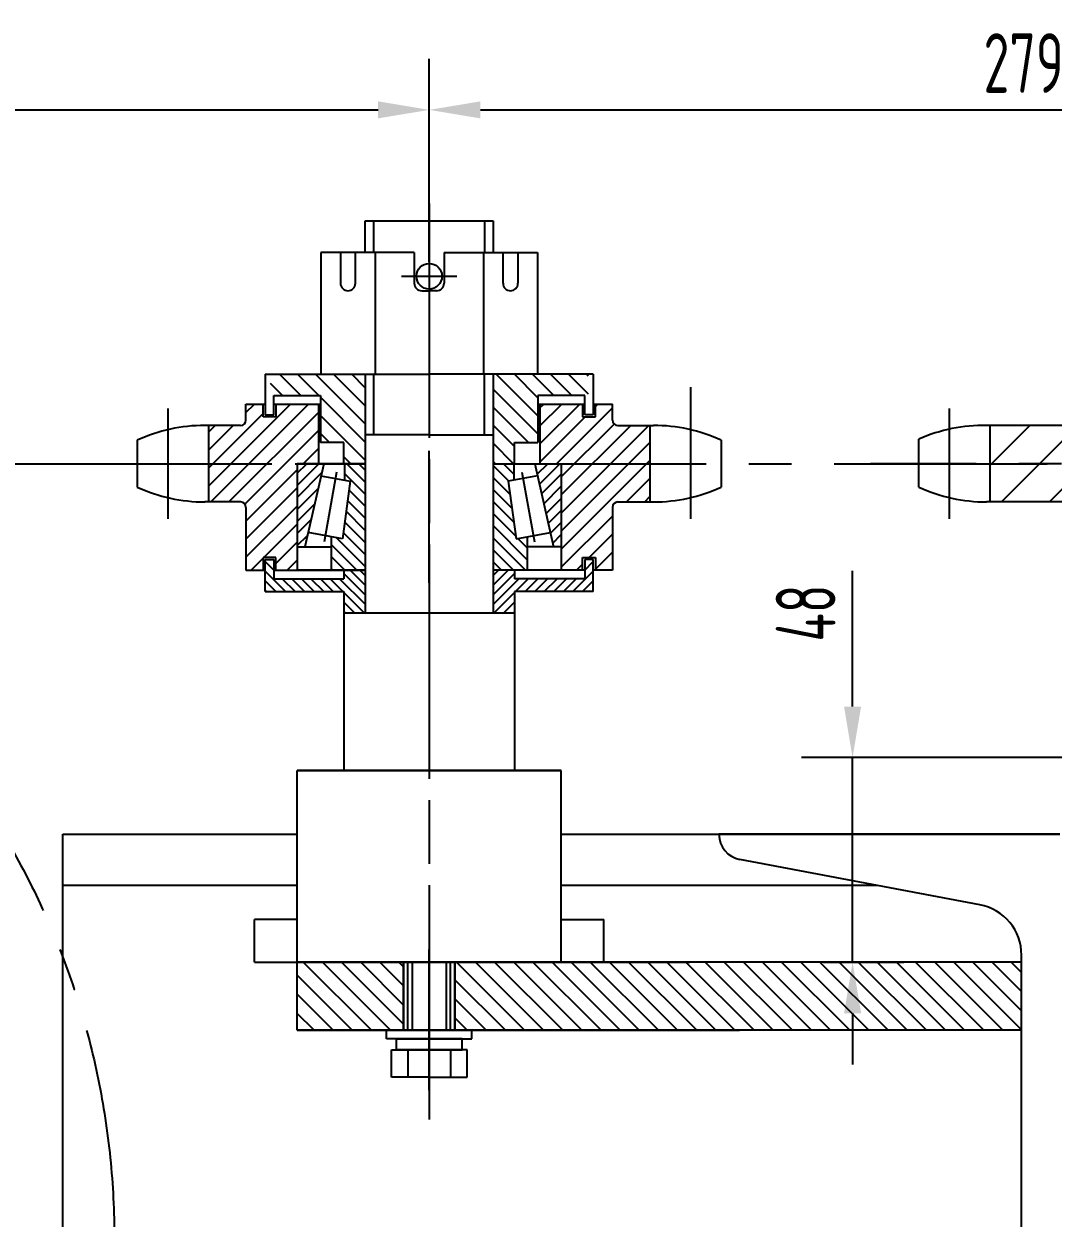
# Model space of a CAD drawing. Header units: millimetres. Extents: x 0 to 10092, y -1 to 7128.
# Drawn here: x 4963 to 5688, y 2661 to 3502 of the extents above; entities that cross this region are included whole.
import ezdxf

# ---------------------------------------------------------------- set-up
doc = ezdxf.new("R2010")
doc.units = ezdxf.units.MM
doc.header["$LTSCALE"] = 120
doc.linetypes.add('G', pattern=[2, 1.25, -0.25, 0.25, -0.25])
for name, color, linetype in [('01', 7, 'Continuous'), ('02', 1, 'Continuous'), ('05', 4, 'G'), ('08', 1, 'Continuous'), ('10', 1, 'Continuous'), ('L1GEA', 7, 'Continuous')]:
    doc.layers.add(name, color=color, linetype=linetype)
doc.styles.get("Standard").update_dxf_attribs({"font": 'isocp', "width": 0.707, "bigfont": 'intecad.shx'})
doc.dimstyles.new('INTE', dxfattribs={"dimscale": 12, "dimtxt": 3.5, "dimasz": 3, "dimexe": 3, "dimexo": 0, "dimgap": 1, "dimtad": 1, "dimdec": 3, "dimdsep": 46, "dimtxsty": 'Standard', "dimcen": 0, "dimclrd": 1, "dimclre": 1, "dimclrt": 3, "dimaunit": 1, "dimadec": 0, "dimazin": 0, "dimtfac": 1, "dimtdec": 3, "dimtmove": 0, "dimatfit": 0, "dimfxl": 3, "dimarcsym": 0})

# ---------------------------------------------------------------- blocks, each defined once
blk = doc.blocks.new('*D143')
at = {"layer": '08', "color": 1, "lineweight": -2}
for p, q in [((4468.34, 3381.55), (4468.34, 3477.88)), ((5248.33, 3381.55), (5248.33, 3477.88)), ((4504.34, 3441.88), (5212.33, 3441.88))]:
    blk.add_line(p, q, dxfattribs=at)
at = {"layer": '08', "color": 1}
for points in [[(4504.34, 3447.88), (4504.34, 3435.88), (4468.34, 3441.88)], [(5212.33, 3447.88), (5212.33, 3435.88), (5248.33, 3441.88)]]:
    blk.add_solid(points, dxfattribs=at)
at = {"layer": 'Defpoints', "color": 0}
for p in [(5248.33, 3441.88), (4468.34, 3381.55), (5248.33, 3381.55)]:
    blk.add_point(p, dxfattribs=at)
at = {"layer": '08', "color": 3, "insert": (4858.34, 3474.88), "char_height": 42, "attachment_point": 5}
blk.add_mtext('260', dxfattribs=at)
blk = doc.blocks.new('*D144')
at = {"layer": '08', "color": 1, "lineweight": -2}
for p, q in [((5248.33, 3334.93), (5248.33, 3477.88)), ((6085.33, 3421.02), (6085.33, 3477.88)), ((5284.33, 3441.88), (6049.33, 3441.88))]:
    blk.add_line(p, q, dxfattribs=at)
at = {"layer": '08', "color": 1}
for points in [[(5284.33, 3447.88), (5284.33, 3435.88), (5248.33, 3441.88)], [(6049.33, 3447.88), (6049.33, 3435.88), (6085.33, 3441.88)]]:
    blk.add_solid(points, dxfattribs=at)
at = {"layer": 'Defpoints', "color": 0}
for p in [(6085.33, 3441.88), (6085.33, 3421.02), (5248.33, 3334.93)]:
    blk.add_point(p, dxfattribs=at)
at = {"layer": '08', "color": 3, "insert": (5666.83, 3474.88), "char_height": 42, "attachment_point": 5}
blk.add_mtext('279', dxfattribs=at)
blk = doc.blocks.new('*D148')
at = {"layer": '08', "color": 1, "lineweight": -2}
for p, q in [((5860.33, 2985.74), (5682.82, 2985.74)), ((5718.82, 2949.74), (5718.82, 921.74)), ((5408.51, 885.74), (5754.82, 885.74))]:
    blk.add_line(p, q, dxfattribs=at)
at = {"layer": '08', "color": 1}
for points in [[(5712.82, 2949.74), (5724.82, 2949.74), (5718.82, 2985.74)], [(5712.82, 921.74), (5724.82, 921.74), (5718.82, 885.74)]]:
    blk.add_solid(points, dxfattribs=at)
at = {"layer": 'Defpoints', "color": 0}
for p in [(5860.33, 2985.74), (5408.51, 885.74), (5718.82, 885.74)]:
    blk.add_point(p, dxfattribs=at)
at = {"layer": '08', "color": 3, "insert": (5685.82, 1935.74), "char_height": 42, "attachment_point": 5, "rotation": 90}
blk.add_mtext('700', dxfattribs=at)
blk = doc.blocks.new('*U138')
at = {"layer": '01'}
for p, q in [((-28.6, 25.43), (0, 25.43)), ((-28.6, 3.5), (-28.6, 25.43)), ((0, 25.43), (0, 0)), ((-28.6, 20.82), (-21.35, 20.82)), ((-21.35, 17.32), (-28.6, 17.32)), ((-19.6, 19.07), (-19.6, 19.07)), ((-28.6, 12.71), (0, 12.71)), ((-28.6, 3.5), (-21.35, 3.5)), ((-19.6, 1.75), (-19.6, 0)), ((-19.6, -1.75), (-19.6, 0)), ((0, -25.43), (0, 0)), ((-28.6, -3.5), (-28.6, -25.43)), ((-28.6, -3.5), (-21.35, -3.5)), ((-28.6, -12.71), (0, -12.71)), ((-21.35, -17.32), (-28.6, -17.32)), ((-19.6, -19.07), (-19.6, -19.07)), ((-28.6, -20.82), (-21.35, -20.82)), ((-28.6, -25.43), (0, -25.43))]:
    blk.add_line(p, q, dxfattribs=at)
for centre, start, end in [((-21.35, 19.07), 0, 90), ((-21.35, 19.07), 270, 0), ((-21.35, 1.75), 0.0941, 90), ((-21.35, -1.75), 270.0001, 359.9059), ((-21.35, -19.07), 0, 90), ((-21.35, -19.07), 270, 0)]:
    blk.add_arc(centre, 1.75, start, end, dxfattribs=at)
at = {"layer": '05'}
blk.add_line((-31.77, 0), (4.43, 0), dxfattribs=at)
blk = doc.blocks.new('*D155')
at = {"layer": '08', "color": 1, "lineweight": -2}
for p, q in [((5546.39, 3021.74), (5546.39, 3117.37)), ((5682.82, 2985.74), (5510.39, 2985.74)), ((5546.39, 2841.74), (5546.39, 2985.74)), ((5525.65, 2841.74), (5582.39, 2841.74)), ((5546.39, 2805.74), (5546.39, 2769.74))]:
    blk.add_line(p, q, dxfattribs=at)
at = {"layer": '08', "color": 1}
for points in [[(5540.39, 3021.74), (5552.39, 3021.74), (5546.39, 2985.74)], [(5540.39, 2805.74), (5552.39, 2805.74), (5546.39, 2841.74)]]:
    blk.add_solid(points, dxfattribs=at)
at = {"layer": 'Defpoints', "color": 0}
for p in [(5682.82, 2985.74), (5525.65, 2841.74), (5546.39, 2841.74)]:
    blk.add_point(p, dxfattribs=at)
at = {"layer": '08', "color": 3, "insert": (5513.39, 3087.55), "char_height": 42, "attachment_point": 5, "rotation": 90}
blk.add_mtext('48', dxfattribs=at)

msp = doc.modelspace()

# ---------------------------------------------------------------- hatches: boundary and pattern name
at = {"layer": '02', "linetype": 'Continuous'}
h = msp.add_hatch(dxfattribs=at)
h.set_pattern_fill('_USER', color=1, scale=9, angle=135, style=0, pattern_type=0)
h.set_pattern_definition([(135, (-7627.879, -7749.299), (-6.363961, -6.363961), [])])
h.paths.add_polyline_path([(5171.8343, 3207.7398), (5188.3343, 3207.7398), (5188.3343, 3192.7366), (5203.3343, 3192.7366), (5203.3343, 3255.7497), (5172.0593, 3255.7497), (5136.3267, 3255.7497), (5136.3267, 3240.7497), (5171.8343, 3240.7497)])
h.paths.add_polyline_path([(5324.8343, 3240.7497), (5360.3419, 3240.7497), (5360.3419, 3255.7497), (5293.3343, 3255.7497), (5293.3343, 3192.7366), (5308.3343, 3192.7366), (5308.3343, 3207.7398), (5324.8343, 3207.7398)])
h = msp.add_hatch(dxfattribs=at)
h.set_pattern_fill('_USER', color=1, scale=24, angle=45, style=0, pattern_type=0)
h.set_pattern_definition([(45, (5033.52, 1937.205), (-16.97056, 16.97056), [])])
h.paths.add_polyline_path([(6028.0697, 3192.7377), (5982.8381, 3255.7326), (5968.4541, 3255.7326), (5968.4541, 3223.4802, -0.41421356), (5964.6441, 3219.6702), (5643.1591, 3219.6702), (5643.1591, 3192.7377)])
h.paths.add_polyline_path([(5968.4541, 3161.9952), (5968.4541, 3102.7358), (6030.4343, 3102.7358), (6030.4343, 3189.4445), (6028.0697, 3192.7377), (5643.1591, 3192.7377), (5643.1591, 3165.8052), (5964.6441, 3165.8052, -0.41421356)])
h.paths.add_polyline_path([(6030.4343, 3255.7326), (6009.0593, 3255.7326), (5982.8381, 3255.7326), (6028.0697, 3192.7377), (6030.4343, 3192.7377)])
h.paths.add_polyline_path([(6143.6713, 3102.7358), (6202.2145, 3102.7358), (6202.2145, 3161.9952, -0.41421356), (6206.0245, 3165.8052), (6527.5094, 3165.8052), (6527.5094, 3192.7377), (6196.3021, 3192.7377)])
h.paths.add_polyline_path([(6196.3021, 3192.7377), (6130.3343, 3192.7377), (6130.3343, 3102.7358), (6143.6713, 3102.7358)])
h.paths.add_polyline_path([(6196.3021, 3192.7377), (6212.0515, 3219.6702), (6206.0245, 3219.6702, -0.41421356), (6202.2145, 3223.4802), (6202.2145, 3255.7326), (6130.3343, 3255.7326), (6130.3343, 3192.7377)])
h.paths.add_polyline_path([(6212.0515, 3219.6702), (6196.3021, 3192.7377), (6527.5094, 3192.7377), (6527.5094, 3219.6702)])
h.paths.add_polyline_path([(5670.9135, 3210.0077), (5675.1804, 3210.0077), (5675.1804, 3215.5462), (5670.9135, 3215.5462)], flags=24)
h.paths.add_polyline_path([(6141.6645, 3100.1558), (6145.9314, 3100.1558), (6145.9314, 3105.6942), (6141.6645, 3105.6942)], flags=9)
at = {"layer": '10'}
h = msp.add_hatch(dxfattribs=at)
h.set_pattern_fill('_USER', color=256, scale=9, angle=45, style=0, pattern_type=0)
h.set_pattern_definition([(45, (-7627.879, -7749.299), (-6.363961, 6.363961), [])])
h.paths.add_polyline_path([(5403.7681, 3219.671), (5381.1443, 3219.671, -0.41421356), (5377.3343, 3223.481), (5377.3343, 3234.671), (5365.3343, 3234.671), (5365.3343, 3225.6569), (5356.3343, 3225.6569), (5356.3343, 3234.671), (5326.3343, 3234.671), (5326.3343, 3192.7366), (5341.3343, 3192.7366), (5403.7681, 3192.7366)])
h.paths.add_polyline_path([(5403.7681, 3192.7366), (5341.3343, 3192.7366), (5341.3343, 3134.2366), (5341.3343, 3117.7366), (5356.3343, 3117.7366), (5356.3343, 3126.7506), (5365.3343, 3126.7506), (5365.3343, 3117.7366), (5377.3343, 3117.7366), (5377.3343, 3161.9922, -0.41421356), (5381.1443, 3165.8022), (5403.7681, 3165.8056)])
h.paths.add_polyline_path([(5155.3343, 3192.7366), (5092.9004, 3192.7366), (5092.9004, 3165.8056), (5115.5243, 3165.8022, -0.41421356), (5119.3343, 3161.9922), (5119.3343, 3117.7366), (5131.3343, 3117.7366), (5131.3343, 3126.7506), (5140.3343, 3126.7506), (5140.3343, 3117.7366), (5155.3343, 3117.7366)])
h.paths.add_polyline_path([(5170.3343, 3234.671), (5140.3343, 3234.671), (5140.3343, 3225.6569), (5131.3343, 3225.6569), (5131.3343, 3234.671), (5119.3343, 3234.671), (5119.3343, 3223.481, -0.41421356), (5115.5243, 3219.671), (5092.9004, 3219.671), (5092.9004, 3192.7366), (5170.3343, 3192.7366)])
h.paths.add_polyline_path([(5318.7988, 3215.2948), (5347.2445, 3215.2948), (5347.2445, 3252.2178), (5318.7988, 3252.2178)], flags=9)
h = msp.add_hatch(dxfattribs=at)
h.set_pattern_fill('_USER', color=256, scale=6, angle=44.9999992, style=0, pattern_type=0)
h.set_pattern_definition([(225, (5248.334, 3117.7366), (-4.24264, 4.24264), [])])
h.paths.add_polyline_path([(5160.7216, 3134.2366), (5155.3343, 3134.2366), (5155.3343, 3192.7366), (5174.0483, 3192.7366)])
h.paths.add_polyline_path([(5341.3343, 3134.2366), (5335.9469, 3134.2366), (5322.6203, 3192.7366), (5341.3343, 3192.7366)])
h = msp.add_hatch(dxfattribs=at)
h.set_pattern_fill('_USER', color=256, scale=6, angle=135, style=0, pattern_type=0)
h.set_pattern_definition([(135, (5248.334, 3117.7366), (4.24264, 4.24264), [])])
h.paths.add_polyline_path([(5203.3343, 3117.7366), (5179.3343, 3117.7366), (5179.3343, 3141.2957), (5187.1802, 3139.8746), (5192.6669, 3180.4554), (5188.6913, 3181.1755), (5188.6913, 3192.7366), (5203.3343, 3192.7366)])
h.paths.add_polyline_path([(5293.3343, 3192.7366), (5307.9773, 3192.7366), (5307.9773, 3181.1755), (5304.0016, 3180.4554), (5309.4884, 3139.8746), (5317.3343, 3141.2957), (5317.3343, 3117.7366), (5293.3343, 3117.7366)])
h = msp.add_hatch(dxfattribs=at)
h.set_pattern_fill('ANSI31', color=256, scale=1.5, angle=90, style=0)
h.set_pattern_definition([(135, (-7627.8786, -7749.2987), (-3.367596, -3.367596), [])])
h.paths.add_polyline_path([(5203.3343, 3117.7366), (5188.3343, 3117.7366), (5188.3343, 3111.7366), (5138.8343, 3111.7366), (5138.8343, 3125.2366), (5132.8343, 3125.2366), (5132.8343, 3102.7366), (5188.3343, 3102.7366), (5188.3343, 3087.7366), (5203.3343, 3087.7366)])
h = msp.add_hatch(dxfattribs=at)
h.set_pattern_fill('ANSI31', color=256, scale=1.5, angle=90, style=0)
h.set_pattern_definition([(45, (18124.547, -7749.2987), (3.367596, -3.367596), [])])
h.paths.add_polyline_path([(5293.3343, 3117.7366), (5308.3343, 3117.7366), (5308.3343, 3111.7366), (5357.8343, 3111.7366), (5357.8343, 3125.2366), (5363.8343, 3125.2366), (5363.8343, 3102.7366), (5308.3343, 3102.7366), (5308.3343, 3087.7366), (5293.3343, 3087.7366)])
h = msp.add_hatch(dxfattribs=at)
h.set_pattern_fill('ANSI31', color=256, scale=3, angle=90, style=0)
h.paths.add_polyline_path([(5230.3343, 2841.7366), (5155.3343, 2841.7366), (5155.3343, 2793.7366), (5230.3343, 2793.7366)])
h.paths.add_polyline_path([(5665.3343, 2841.7366), (5266.3343, 2841.7366), (5266.3343, 2793.7366), (5278.3343, 2793.7366), (5466.7229, 2793.7366), (5665.3343, 2793.7366)])

# ---------------------------------------------------------------- linework, layer by layer
for p, q in [((5171.8343, 3240.7497), (5171.8343, 3207.7398)), ((5324.8343, 3240.7497), (5324.8343, 3207.7398)), ((5170.3343, 3234.671), (5170.3343, 3192.7366)), ((5326.3343, 3234.671), (5326.3343, 3192.7366)), ((5092.9004, 3219.671), (5092.9004, 3165.806)), ((5403.7681, 3219.671), (5403.7681, 3165.806)), ((5643.1591, 3165.8052), (5643.1591, 3219.6702)), ((5155.3343, 3192.7366), (5155.3343, 3117.7366)), ((5203.3343, 3192.7366), (5155.3343, 3192.7366))]:
    msp.add_line(p, q)
for centre, start, end in [((5090.4675, 3105.371), 90.0041117, 114.6288415), ((5406.1989, 3105.371), 65.3701702, 89.9948011), ((5638.8942, 3105.3702), 89.0858194, 113.6225622), ((5090.4593, 3280.106), 245.3756816, 270), ((5406.2093, 3280.106), 270, 294.6243184), ((5640.7022, 3280.1052), 245.3844261, 270.0079493)]:
    msp.add_arc(centre, 114.3, start, end)
at = {"layer": '01'}
for p, q in [((5203.3343, 3341.5326), (5203.3343, 3363.7326)), ((5203.3343, 3363.7326), (5293.3343, 3363.7326)), ((5293.3343, 3363.7326), (5293.3343, 3341.5326)), ((5119.3343, 3234.671), (5132.8343, 3234.671)), ((5138.8343, 3234.671), (5171.8343, 3234.671)), ((5324.8343, 3234.671), (5357.8343, 3234.671)), ((5363.8343, 3234.671), (5377.3343, 3234.671)), ((5115.5243, 3219.671), (5090.4593, 3219.671)), ((5248.3343, 3213.1529), (5203.3343, 3213.1529)), ((5248.3343, 3213.1529), (5293.3343, 3213.1529)), ((5381.1443, 3219.671), (5406.2093, 3219.671)), ((5964.6441, 3219.6702), (5640.718, 3219.6702)), ((5188.3343, 3207.7398), (5171.8343, 3207.7398)), ((5188.3343, 3192.7366), (5188.3343, 3207.7398)), ((5308.3343, 3192.7366), (5308.3343, 3207.7398)), ((5308.3343, 3207.7398), (5324.8343, 3207.7398)), ((5203.3343, 3192.7366), (5155.3343, 3192.7366)), ((5155.3343, 3192.7366), (5155.3343, 3134.2366)), ((5174.0483, 3192.7366), (5160.7216, 3134.2366)), ((5203.3343, 3192.7366), (5188.6913, 3192.7366)), ((5188.6913, 3192.7366), (5188.6913, 3181.1755)), ((5203.3343, 3192.7366), (5203.3343, 3117.7366)), ((5293.3343, 3192.7366), (5293.3343, 3117.7366)), ((5293.3343, 3192.7366), (5307.9773, 3192.7366)), ((5293.3343, 3192.7366), (5341.3343, 3192.7366)), ((5307.9773, 3192.7366), (5307.9773, 3181.1755)), ((5322.6203, 3192.7366), (5335.9469, 3134.2366)), ((5341.3343, 3192.7366), (5341.3343, 3134.2366)), ((5172.0992, 3184.1808), (5192.6669, 3180.4554)), ((5192.6669, 3180.4554), (5187.1802, 3139.8746)), ((5324.5693, 3184.1808), (5304.0016, 3180.4554)), ((5304.0016, 3180.4554), (5309.4884, 3139.8746)), ((5115.5243, 3165.8022), (5090.4593, 3165.806)), ((5381.1443, 3165.8022), (5406.2093, 3165.806)), ((5964.6441, 3165.8052), (5640.718, 3165.8052)), ((5187.1802, 3139.8746), (5163.0036, 3144.2537)), ((5179.3343, 3141.2957), (5179.3343, 3117.7366)), ((5309.4884, 3139.8746), (5333.665, 3144.2537)), ((5317.3343, 3141.2957), (5317.3343, 3117.7366)), ((5155.3343, 3134.2366), (5179.3343, 3134.2366)), ((5341.3343, 3134.2366), (5317.3343, 3134.2366)), ((5233.3343, 2793.7366), (5233.3343, 2841.7366)), ((5263.3343, 2793.7366), (5263.3343, 2841.7366)), ((5218.3343, 2793.7366), (5248.3343, 2793.7366)), ((5218.3343, 2787.7366), (5218.3343, 2793.7366)), ((5278.3343, 2793.7366), (5248.3343, 2793.7366)), ((5278.3343, 2787.7366), (5278.3343, 2793.7366)), ((5248.3343, 2787.7366), (5218.3343, 2787.7366)), ((5225.2343, 2787.7366), (5248.3343, 2787.7366)), ((5225.2343, 2779.9366), (5225.2343, 2787.7366)), ((5248.3343, 2787.7366), (5278.3343, 2787.7366)), ((5271.4343, 2787.7366), (5248.3343, 2787.7366)), ((5271.4343, 2779.9366), (5271.4343, 2787.7366)), ((5221.6793, 2779.9366), (5248.3343, 2779.9366)), ((5221.6793, 2760.7366), (5221.6793, 2779.9366)), ((5248.3343, 2779.9366), (5225.2343, 2779.9366)), ((5233.3343, 2779.9366), (5233.3343, 2760.7366)), ((5248.3343, 2779.9366), (5271.4343, 2779.9366)), ((5274.9893, 2779.9366), (5248.3343, 2779.9366)), ((5263.3343, 2779.9366), (5263.3343, 2760.7366)), ((5274.9893, 2760.7366), (5274.9893, 2779.9366)), ((5248.3343, 2760.7366), (5221.6793, 2760.7366)), ((5248.3343, 2760.7366), (5274.9893, 2760.7366))]:
    msp.add_line(p, q, dxfattribs=at)
at = {"layer": '01', "color": 7, "linetype": 'Continuous'}
for p, q in [((5132.8343, 3255.7497), (5248.3343, 3255.7497)), ((5132.8343, 3255.7497), (5132.8343, 3227.171)), ((5203.3343, 3255.7497), (5203.3343, 3087.7366)), ((5363.8343, 3255.7497), (5248.3343, 3255.7497)), ((5293.3343, 3255.7497), (5293.3343, 3087.7366)), ((5363.8343, 3255.7497), (5363.8343, 3227.171)), ((5138.8343, 3240.7497), (5171.8343, 3240.7497)), ((5138.8343, 3227.171), (5138.8343, 3240.671)), ((5357.8343, 3240.671), (5324.8343, 3240.7497)), ((5357.8343, 3227.171), (5357.8343, 3240.671)), ((5131.3343, 3225.6569), (5131.3343, 3234.671)), ((5140.3343, 3234.671), (5140.3343, 3225.6569)), ((5356.3343, 3234.671), (5356.3343, 3225.6569)), ((5365.3343, 3225.6569), (5365.3343, 3234.671)), ((5140.3343, 3225.6569), (5131.3343, 3225.6569)), ((5140.3343, 3225.6569), (5131.3343, 3225.6569)), ((5132.8343, 3227.171), (5138.8343, 3227.171)), ((5356.3343, 3225.6569), (5365.3343, 3225.6569)), ((5363.8343, 3227.171), (5357.8343, 3227.171)), ((5363.8343, 3227.171), (5357.8343, 3227.171)), ((5341.3343, 3134.2366), (5341.3343, 3117.7366)), ((5140.3343, 3126.7506), (5131.3343, 3126.7506)), ((5131.3343, 3126.7506), (5131.3343, 3117.7366)), ((5132.8343, 3102.7366), (5132.8343, 3125.2366)), ((5132.8343, 3125.2366), (5138.8343, 3125.2366)), ((5138.8343, 3125.2366), (5138.8343, 3111.7366)), ((5140.3343, 3117.7366), (5140.3343, 3126.7506)), ((5356.3343, 3117.7366), (5356.3343, 3126.7506)), ((5356.3343, 3126.7506), (5365.3343, 3126.7506)), ((5363.8343, 3125.2366), (5357.8343, 3125.2366)), ((5357.8343, 3125.2366), (5357.8343, 3111.7366)), ((5363.8343, 3125.2366), (5357.8343, 3125.2366)), ((5363.8343, 3102.7366), (5363.8343, 3125.2366)), ((5365.3343, 3126.7506), (5365.3343, 3117.7366)), ((5131.3343, 3117.7366), (5132.8343, 3117.7366)), ((5203.3343, 3117.7366), (5155.3343, 3117.7366)), ((5188.3343, 3117.7366), (5188.3343, 3111.7366)), ((5308.3343, 3117.7366), (5308.3343, 3111.7366)), ((5365.3343, 3117.7366), (5363.8343, 3117.7366)), ((5188.3343, 3102.7366), (5188.3343, 2976.7374)), ((5308.3343, 3102.7366), (5308.3343, 2976.7374)), ((5188.3343, 3087.7366), (5308.3343, 3087.7366)), ((5155.3343, 2841.7366), (5155.3343, 2976.7374)), ((5155.3343, 2976.7374), (5248.3343, 2976.7374)), ((5155.3343, 2976.7374), (5341.3343, 2976.7374)), ((5341.3343, 2976.7374), (5155.3343, 2976.7374)), ((5341.3343, 2976.7374), (5155.3343, 2976.7374)), ((5341.3343, 2976.7374), (5248.3343, 2976.7374)), ((5341.3343, 2841.7366), (5341.3343, 2976.7374)), ((4990.3379, 2931.7366), (5155.3343, 2931.7366)), ((4990.3379, 2331.7366), (4990.3379, 2931.7366)), ((5341.3343, 2931.7366), (5692.3343, 2931.7366)), ((5692.3343, 2931.7366), (5452.3343, 2931.7366)), ((5636.0218, 2882.0939), (5466.9905, 2914.0499)), ((5155.3343, 2895.7366), (4990.3379, 2895.7366)), ((5563.8587, 2895.7366), (5341.3343, 2895.7366)), ((5125.3343, 2841.7366), (5125.3343, 2871.7366)), ((5155.3343, 2871.7366), (5125.3343, 2871.7366)), ((5341.3343, 2871.7366), (5371.3343, 2871.7366)), ((5371.3343, 2841.7366), (5371.3343, 2871.7366)), ((5248.3343, 2849.3739), (5248.3343, 2780.1465)), ((5665.3343, 2556.7366), (5665.3343, 2846.7205)), ((5125.3343, 2841.7366), (5155.3343, 2841.7366)), ((5155.3343, 2841.7366), (5341.3343, 2841.7366)), ((5665.3343, 2841.7366), (5155.3343, 2841.7366)), ((5155.3343, 2793.7366), (5155.3343, 2841.7366)), ((5230.3343, 2841.7366), (5230.3343, 2793.7366)), ((5230.3343, 2793.7366), (5230.3343, 2841.7366)), ((5230.3343, 2841.7366), (5266.3343, 2841.7366)), ((5236.3343, 2841.7366), (5236.3343, 2793.7366)), ((5260.3343, 2841.7366), (5260.3343, 2793.7366)), ((5266.3343, 2841.7366), (5266.3343, 2793.7366)), ((5266.3343, 2793.7366), (5266.3343, 2841.7366)), ((5341.3343, 2841.7366), (5431.7791, 2841.7366)), ((5371.3343, 2841.7366), (5341.3343, 2841.7366)), ((5155.3343, 2793.7366), (5466.7229, 2793.7366)), ((5665.3343, 2793.7366), (5155.3343, 2793.7366))]:
    msp.add_line(p, q, dxfattribs=at)
msp.add_circle((5248.3345, 3324.7324), 9, dxfattribs=at)
at = {"layer": '01'}
for centre, start, end in [((5115.5243, 3223.481), 270, 0), ((5381.1443, 3223.481), 180, 270), ((5115.5243, 3161.9922), 0, 90), ((5381.1443, 3161.9922), 90, 180)]:
    msp.add_arc(centre, 3.81, start, end, dxfattribs=at)
at = {"layer": '01', "color": 7, "linetype": 'Continuous'}
for centre, radius, start, end in [((5470.3343, 2931.7366), 18, 180, 259.2943623), ((5629.3343, 2846.7205), 36, 0, 79.2943623)]:
    msp.add_arc(centre, radius, start, end, dxfattribs=at)
at = {"layer": '02', "color": 1, "linetype": 'Continuous'}
for p, q in [((5209.3343, 3341.5326), (5209.3343, 3363.7326)), ((5287.3343, 3363.7326), (5287.3343, 3341.5326)), ((5209.3343, 3213.1529), (5209.3343, 3255.7497)), ((5287.3343, 3213.1529), (5287.3343, 3255.7497))]:
    msp.add_line(p, q, dxfattribs=at)
at = {"layer": '05', "color": 4, "linetype": 'G'}
for p in [(5248.3343, 3375.8515), (5248.3343, 3360.8515)]:
    msp.add_line(p, (5248.3343, 2728.2086), dxfattribs=at)
at = {"layer": '05'}
for p, q in [((5228.7995, 3324.7324), (5267.8695, 3324.7324)), ((5432.3431, 3246.671), (5432.3431, 3153.806)), ((5064.3254, 3231.671), (5064.3254, 3153.806)), ((5614.5841, 3153.8052), (5614.5841, 3231.6702)), ((5248.3343, 3108.7366), (5248.3343, 3201.7366)), ((4207.6163, 3192.7366), (5203.3343, 3192.7366)), ((4973.9914, 3192.7366), (5203.3343, 3192.7366)), ((5293.3343, 3192.7366), (5532.7473, 3192.7366)), ((5293.3343, 3192.7366), (6629.5771, 3192.7366)), ((6593.5131, 3192.7377), (5558.9014, 3192.7377)), ((5183.1851, 3186.746), (5174.2898, 3137.6362)), ((5313.4835, 3186.746), (5322.3787, 3137.6362)), ((5248.3343, 2751.5416), (5248.3343, 2850.5832)), ((5248.3343, 2773.6465), (5248.3343, 2794.0236))]:
    msp.add_line(p, q, dxfattribs=at)
at = {"layer": '05', "color": 4, "linetype": 'G'}
msp.add_circle((4468.3379, 2646.7366), 558.33, dxfattribs=at)
at = {"layer": 'L1GEA'}
for p, q in [((5119.3343, 3223.481), (5119.3343, 3234.671)), ((5377.3343, 3223.481), (5377.3343, 3234.671)), ((5042.8343, 3209.2727), (5042.8343, 3176.2005)), ((5453.8343, 3209.2727), (5453.8343, 3176.2005)), ((5593.093, 3176.1924), (5593.093, 3210.0924)), ((5119.3343, 3161.9922), (5119.3343, 3117.7366)), ((5377.3343, 3161.9922), (5377.3343, 3117.7366)), ((5119.3343, 3117.7366), (5132.8343, 3117.7366)), ((5138.8343, 3117.7366), (5203.3343, 3117.7366)), ((5138.8343, 3111.7366), (5188.3343, 3111.7366)), ((5357.8343, 3117.7366), (5293.3343, 3117.7366)), ((5357.8343, 3111.7366), (5308.3343, 3111.7366)), ((5377.3343, 3117.7366), (5363.8343, 3117.7366)), ((5132.8343, 3102.7366), (5188.3343, 3102.7366)), ((5363.8343, 3102.7366), (5308.3343, 3102.7366))]:
    msp.add_line(p, q, dxfattribs=at)

# ---------------------------------------------------------------- block references
at = {"layer": '05', "xscale": 3, "yscale": 3, "zscale": 3, "rotation": 270}
msp.add_blockref('*U138', (5248.3343, 3255.7326), dxfattribs=at)

# ---------------------------------------------------------------- dimensions: what is measured, and where the dimension line sits
at = {"layer": '08'}
for base, p1, p2, text, override, picture, middle in [((5248.3343, 3441.8754), (4468.3379, 3381.5547), (5248.3343, 3381.5547), '260', {"dimgap": 1, "dimdec": 2, "dimzin": 8, "dimpost": '<>', "dimtol": 0, "dimlim": 0, "dimtp": 0, "dimtm": 0, "dimtfac": 0.7}, '*D143', (4858.3361, 3474.8795)), ((6085.3343, 3441.8754), (5248.3343, 3334.9265), (6085.3343, 3421.0186), '279', {"dimgap": 1, "dimdec": 3, "dimzin": 8, "dimpost": '<>', "dimtol": 0, "dimlim": 0, "dimtp": 0, "dimtm": 0, "dimtfac": 0.7}, '*D144', (5666.8343, 3474.8795))]:
    dim = msp.add_linear_dim(base=base, p1=p1, p2=p2, text=text, dimstyle='INTE', override=override, dxfattribs=at)
    dim.commit()
    dim.dimension.update_dxf_attribs({"geometry": picture, "text_midpoint": middle})
dim = msp.add_linear_dim(base=(5546.3915, 2841.7366), p1=(5682.8232, 2985.7366), p2=(5525.6468, 2841.7366), angle=90, text='48', dimstyle='INTE', override={"dimgap": 1, "dimdec": 3, "dimzin": 8, "dimpost": '<>', "dimtol": 0, "dimlim": 0, "dimtp": 0, "dimtm": 0, "dimtfac": 0.7}, dxfattribs=at)
dim.commit()
dim.dimension.update_dxf_attribs({"geometry": '*D155', "text_midpoint": (5546.3915, 3087.553), "dimtype": 160})
dim = msp.add_linear_dim(base=(5718.8232, 885.7366), p1=(5860.3343, 2985.7366), p2=(5408.5141, 885.7366), angle=90, text='700', dimstyle='INTE', override={"dimgap": 1, "dimdec": 3, "dimzin": 8, "dimpost": '<>', "dimtol": 0, "dimlim": 0, "dimtp": 0, "dimtm": 0, "dimtfac": 0.7}, dxfattribs=at)
dim.commit()
dim.dimension.update_dxf_attribs({"geometry": '*D148', "text_midpoint": (5685.8232, 1935.7366)})

doc.saveas('drawing.dxf')
